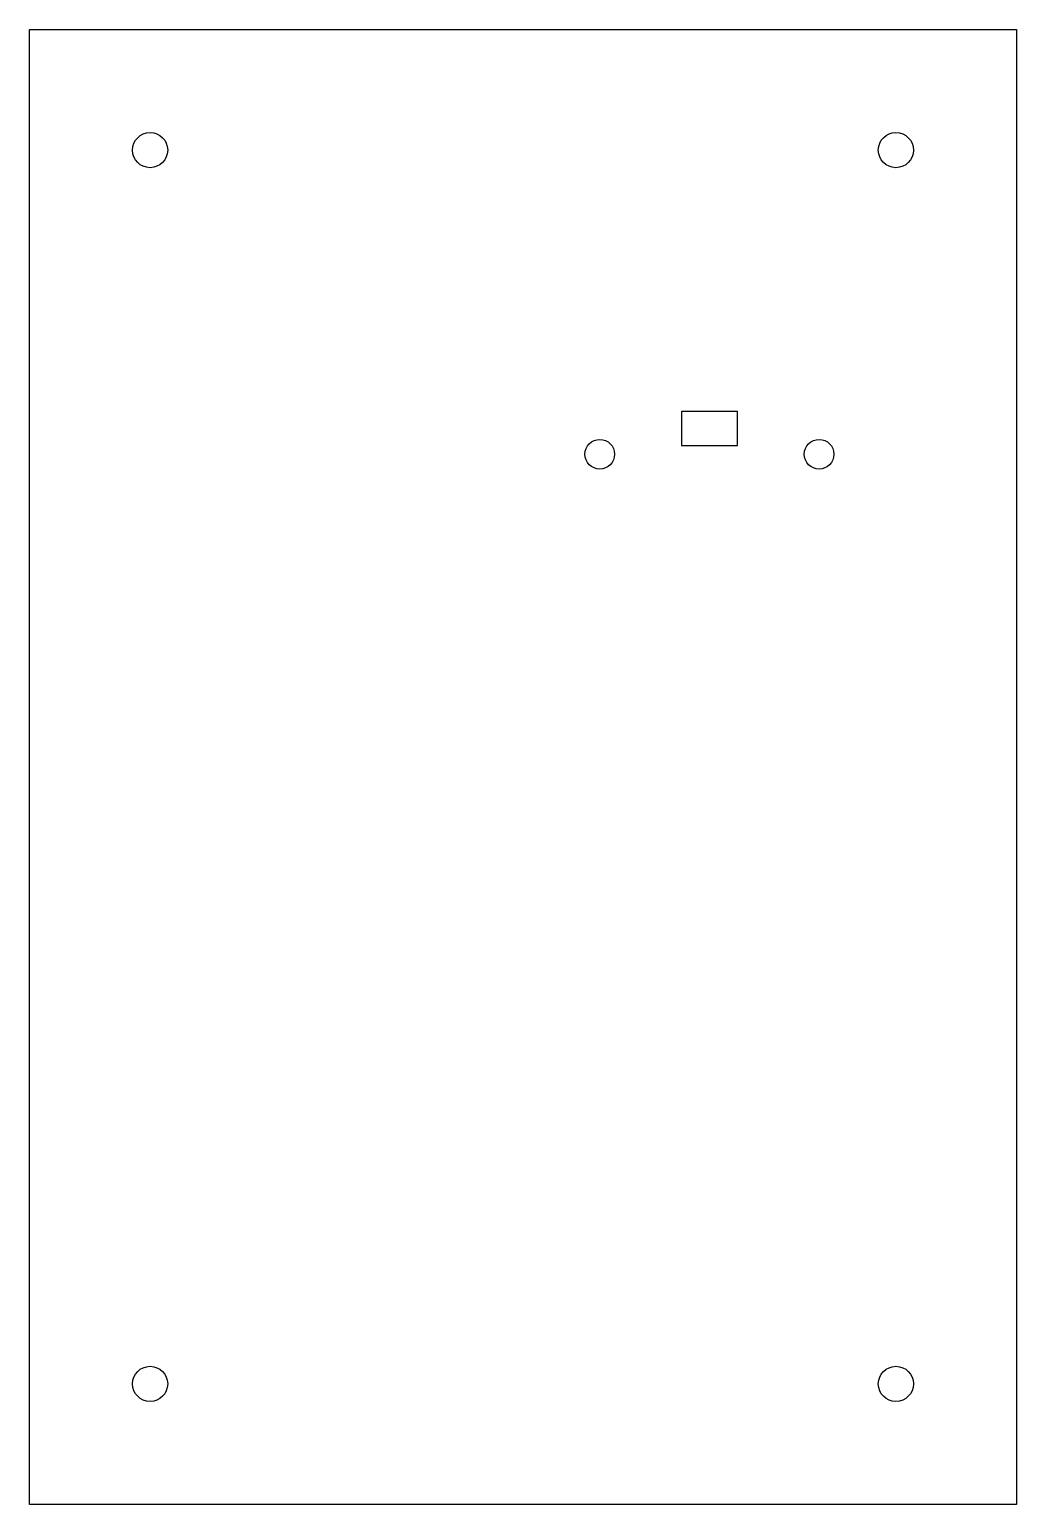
# Model space of a CAD drawing. Header units: millimetres. Extents: x -90 to 0, y -134 to 0.
import ezdxf

# ---------------------------------------------------------------- set-up
doc = ezdxf.new("R2010")
doc.units = ezdxf.units.MM
doc.layers.get('0').update_dxf_attribs({"linetype": 'CONTINUOUS'})

msp = doc.modelspace()

# ---------------------------------------------------------------- linework, layer by layer
for points in [[(-90, 0), (0, 0), (0, -134.5), (-90, -134.5)], [(-30.55, -34.83), (-30.55, -37.93), (-25.45, -37.93), (-25.45, -34.83)]]:
    msp.add_lwpolyline(points, close=True)
for centre, radius in [((-79, -11), 1.6), ((-11, -11), 1.6), ((-38, -38.73), 1.35), ((-18, -38.73), 1.35), ((-79, -123.5), 1.6), ((-11, -123.5), 1.6)]:
    msp.add_circle(centre, radius)

doc.saveas('drawing.dxf')
